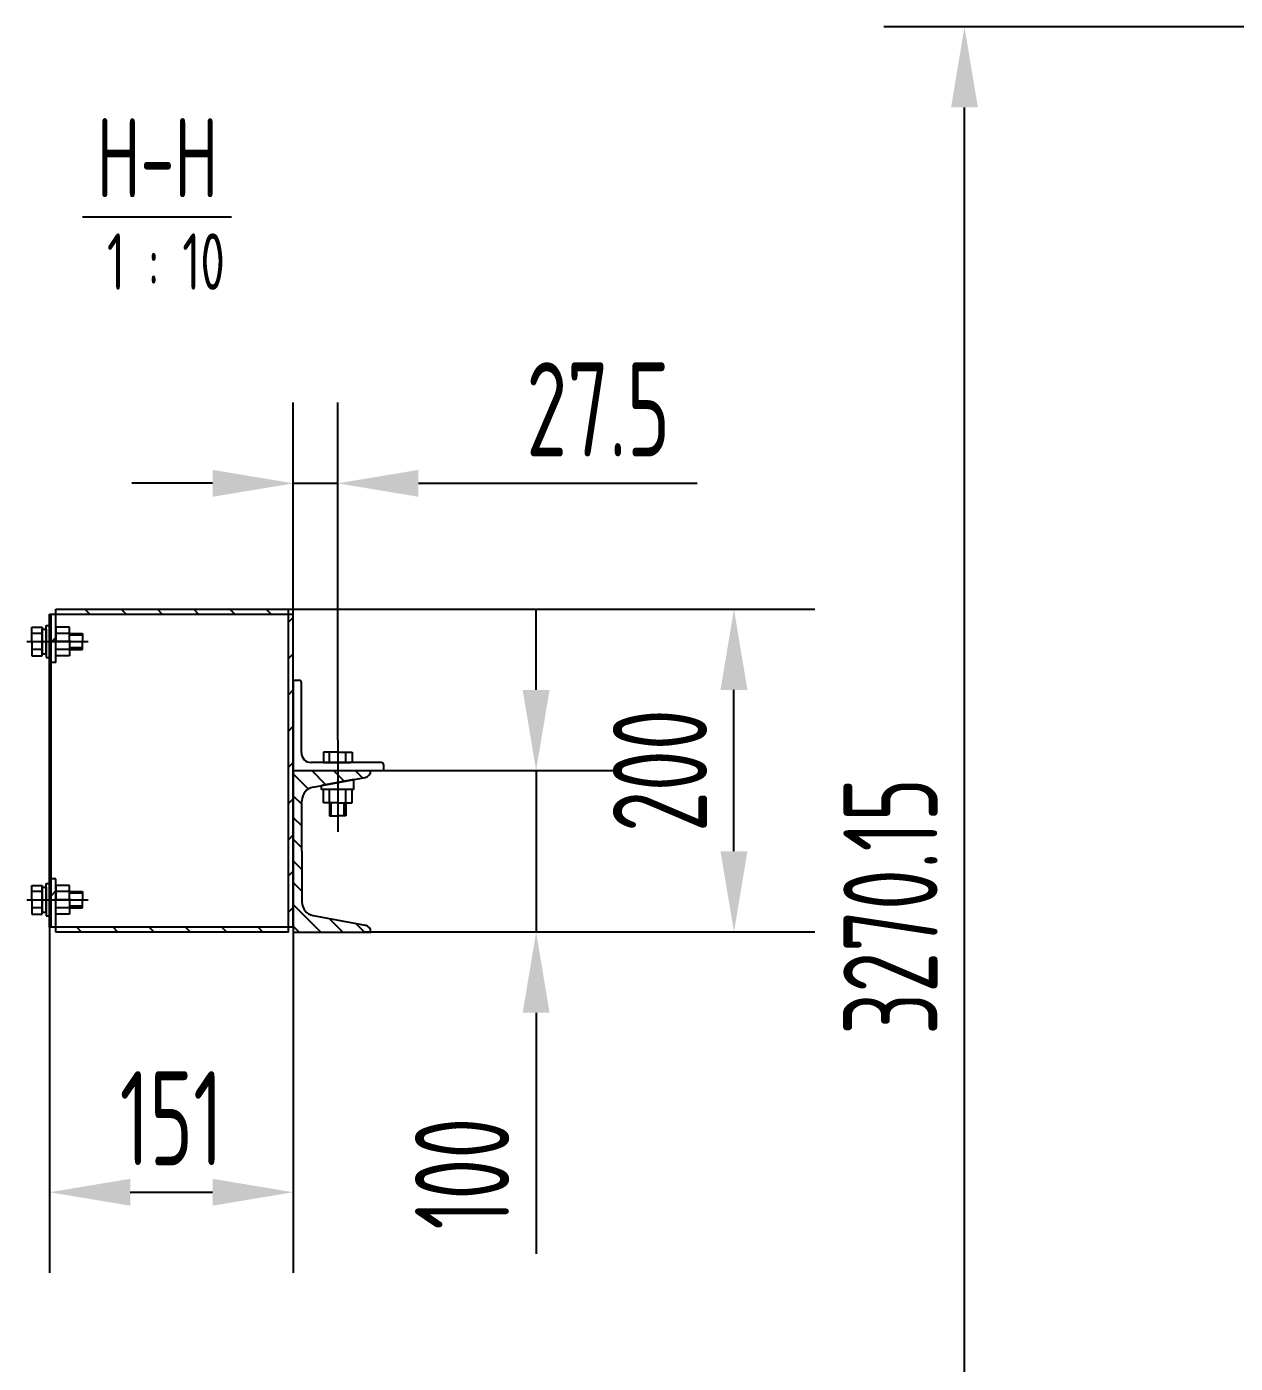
# Model space of a CAD drawing. Header units: millimetres. Extents: x 1934 to 22934, y 25951 to 41379.
# Drawn here: x 16388 to 18633, y 34363 to 36848 of the extents above; entities that cross this region are included whole.
import ezdxf
from ezdxf.enums import TextEntityAlignment as Align

# ---------------------------------------------------------------- set-up
doc = ezdxf.new("R2010")
doc.units = ezdxf.units.MM
doc.header["$LTSCALE"] = 500
for name, pattern in [('F', [0.75, 0.5, -0.25]), ('G', [2, 1.25, -0.25, 0.25, -0.25]), ('K', [2.5, 1.25, -0.25, 0.25, -0.25, 0.25, -0.25])]:
    doc.linetypes.add(name, pattern=pattern)
for name, color, linetype in [('01', 7, 'Continuous'), ('02', 1, 'Continuous'), ('04', 2, 'F'), ('05', 4, 'G'), ('07', 6, 'K'), ('08', 1, 'Continuous'), ('11', 3, 'Continuous')]:
    doc.layers.add(name, color=color, linetype=linetype)
doc.styles.get("Standard").update_dxf_attribs({"font": 'isocp', "width": 0.707, "bigfont": 'intecad.shx'})
doc.dimstyles.new('INTE', dxfattribs={"dimscale": 50, "dimtxt": 3.5, "dimasz": 3, "dimexe": 3, "dimexo": 0, "dimgap": 1, "dimtad": 1, "dimdsep": 46, "dimtxsty": 'Standard', "dimcen": 0, "dimclrd": 1, "dimclre": 1, "dimclrt": 3, "dimadec": 0, "dimazin": 0, "dimtfac": 1, "dimtmove": 0, "dimatfit": 0, "dimfxl": 1, "dimarcsym": 0})
pattern_1 = [(45, (-32133.25, 11451.74), (-33.67596, 33.67596), [])]

# ---------------------------------------------------------------- blocks, each defined once
blk = doc.blocks.new('*D887')
at = {"layer": '08', "color": 1, "lineweight": -2, "ltscale": 1.25}
for p, q in [((18863.7, 36847.5), (17979.6, 36847.5)), ((18129.6, 33727.4), (18129.6, 36697.5)), ((19190.9, 33577.4), (17979.6, 33577.4))]:
    blk.add_line(p, q, dxfattribs=at)
at = {"layer": '08', "color": 1, "ltscale": 1.25}
for points in [[(18104.6, 36697.5), (18154.6, 36697.5), (18129.6, 36847.5)], [(18104.6, 33727.4), (18154.6, 33727.4), (18129.6, 33577.4)]]:
    blk.add_solid(points, dxfattribs=at)
at = {"layer": 'Defpoints', "color": 0, "ltscale": 1.25}
for p in [(18129.6, 36847.5), (18863.7, 36847.5), (19190.9, 33577.4)]:
    blk.add_point(p, dxfattribs=at)
at = {"layer": '08', "color": 3, "ltscale": 1.25, "insert": (17992.1, 35212.5), "char_height": 175, "attachment_point": 5, "rotation": 90}
blk.add_mtext('3270.15', dxfattribs=at)
blk = doc.blocks.new('*D948')
at = {"layer": '08', "color": 1, "lineweight": -2, "ltscale": 1.25}
for p, q in [((17333.8, 35615), (17333.8, 35765)), ((17050.7, 35465), (17483.8, 35465)), ((17333.8, 35465), (17333.8, 35165)), ((17014, 35165), (17483.8, 35165)), ((17333.8, 35015), (17333.8, 34566.9))]:
    blk.add_line(p, q, dxfattribs=at)
at = {"layer": '08', "color": 1, "ltscale": 1.25}
for points in [[(17308.8, 35615), (17358.8, 35615), (17333.8, 35465)], [(17308.8, 35015), (17358.8, 35015), (17333.8, 35165)]]:
    blk.add_solid(points, dxfattribs=at)
at = {"layer": 'Defpoints', "color": 0, "ltscale": 1.25}
for p in [(17050.7, 35465), (17014, 35165), (17333.8, 35165)]:
    blk.add_point(p, dxfattribs=at)
at = {"layer": '08', "color": 3, "ltscale": 1.25, "insert": (17196.3, 34715.9), "char_height": 175, "attachment_point": 5, "rotation": 90}
blk.add_mtext('100', dxfattribs=at)
blk = doc.blocks.new('*D949')
at = {"layer": '08', "color": 1, "lineweight": -2, "ltscale": 1.25}
for p, q in [((16873.7, 35765), (17851.4, 35765)), ((17701.4, 35315), (17701.4, 35615)), ((17070.4, 35165), (17851.4, 35165))]:
    blk.add_line(p, q, dxfattribs=at)
at = {"layer": '08', "color": 1, "ltscale": 1.25}
for points in [[(17676.4, 35615), (17726.4, 35615), (17701.4, 35765)], [(17676.4, 35315), (17726.4, 35315), (17701.4, 35165)]]:
    blk.add_solid(points, dxfattribs=at)
at = {"layer": 'Defpoints', "color": 0, "ltscale": 1.25}
for p in [(16873.7, 35765), (17701.4, 35765), (17070.4, 35165)]:
    blk.add_point(p, dxfattribs=at)
at = {"layer": '08', "color": 3, "ltscale": 1.25, "insert": (17563.9, 35465), "char_height": 175, "attachment_point": 5, "rotation": 90}
blk.add_mtext('200', dxfattribs=at)
blk = doc.blocks.new('*D950')
at = {"layer": '08', "color": 1, "lineweight": -2, "ltscale": 1.25}
for p, q in [((16429.7, 35174), (16429.7, 34531.3)), ((16882.7, 35165), (16882.7, 34531.3)), ((16579.7, 34681.3), (16732.7, 34681.3))]:
    blk.add_line(p, q, dxfattribs=at)
at = {"layer": '08', "color": 1, "ltscale": 1.25}
for points in [[(16579.7, 34706.3), (16579.7, 34656.3), (16429.7, 34681.3)], [(16732.7, 34706.3), (16732.7, 34656.3), (16882.7, 34681.3)]]:
    blk.add_solid(points, dxfattribs=at)
at = {"layer": 'Defpoints', "color": 0, "ltscale": 1.25}
for p in [(16429.7, 35174), (16882.7, 35165), (16882.7, 34681.3)]:
    blk.add_point(p, dxfattribs=at)
at = {"layer": '08', "color": 3, "ltscale": 1.25, "insert": (16656.2, 34818.8), "char_height": 175, "attachment_point": 5}
blk.add_mtext('151', dxfattribs=at)
blk = doc.blocks.new('*D951')
at = {"layer": '08', "color": 1, "lineweight": -2, "ltscale": 1.25}
for p, q in [((16882.7, 35700.7), (16882.7, 36148.9)), ((16965.2, 35522.2), (16965.2, 36148.9)), ((16732.7, 35998.9), (16582.7, 35998.9)), ((16882.7, 35998.9), (16965.2, 35998.9)), ((17115.2, 35998.9), (17633.3, 35998.9))]:
    blk.add_line(p, q, dxfattribs=at)
at = {"layer": '08', "color": 1, "ltscale": 1.25}
for points in [[(16732.7, 36023.9), (16732.7, 35973.9), (16882.7, 35998.9)], [(17115.2, 36023.9), (17115.2, 35973.9), (16965.2, 35998.9)]]:
    blk.add_solid(points, dxfattribs=at)
at = {"layer": 'Defpoints', "color": 0, "ltscale": 1.25}
for p in [(16965.2, 35998.9), (16882.7, 35700.7), (16965.2, 35522.2)]:
    blk.add_point(p, dxfattribs=at)
at = {"layer": '08', "color": 3, "ltscale": 1.25, "insert": (17449.3, 36136.4), "char_height": 175, "attachment_point": 5}
blk.add_mtext('27.5', dxfattribs=at)

msp = doc.modelspace()

# ---------------------------------------------------------------- hatches: boundary and pattern name
at = {"layer": '02', "linetype": 'Continuous', "ltscale": 1.25}
h = msp.add_hatch(dxfattribs=at)
h.set_pattern_fill('LINE', color=1, scale=15, angle=45, style=0)
h.set_pattern_definition(pattern_1)
h.paths.add_polyline_path([(16432.72, 35704.972), (16441.72, 35704.972), (16441.72, 35755.972), (16432.72, 35755.972)])
h.paths.add_polyline_path([(16432.72, 35173.972), (16441.72, 35173.972), (16441.72, 35224.972), (16432.72, 35224.972)])
h.paths.add_polyline_path([(16432.72, 35665.972), (16441.72, 35665.972), (16441.72, 35704.972), (16432.72, 35704.972)])
h.paths.add_polyline_path([(16441.72, 35263.972), (16432.72, 35263.972), (16432.72, 35224.972), (16441.72, 35224.972)])
h = msp.add_hatch(dxfattribs=at)
h.set_pattern_fill('LINE', color=1, scale=15, angle=135, style=0)
h.set_pattern_definition([(135, (-32133.25, 11451.74), (-33.67596, -33.67596), [])])
h.paths.add_polyline_path([(16441.72, 35764.972), (16441.72, 35755.972), (16873.72, 35755.972), (16873.72, 35764.972)])
h.paths.add_polyline_path([(16441.72, 35173.972), (16441.72, 35164.972), (16873.72, 35164.972), (16873.72, 35173.972)])
h = msp.add_hatch(dxfattribs=at)
h.set_pattern_fill('LINE', color=1, scale=15, angle=45, style=0)
h.set_pattern_definition(pattern_1)
h.paths.add_polyline_path([(16882.72, 35755.972), (16873.72, 35755.972), (16873.72, 35173.972), (16882.72, 35173.972)])
h = msp.add_hatch(dxfattribs=at)
h.set_pattern_fill('LINE', color=1, scale=9, angle=135, style=0)
h.set_pattern_definition([(135, (-32133.25, 11451.74), (-20.205576, -20.205576), [])])
h.paths.add_polyline_path([(16882.72, 35173.972), (16882.72, 35164.972), (17026.72, 35164.972, 0.36048732), (17016.338, 35177.5), (16919.383, 35195.83, -0.36048732), (16898.62, 35220.886), (16898.62, 35314.972), (16898.62, 35409.058, -0.36048732), (16919.383, 35434.114), (16965.22, 35442.78), (16965.22, 35464.972), (16882.72, 35464.972)])
h.paths.add_polyline_path([(16965.22, 35442.78), (16995.12, 35448.433), (17016.338, 35452.444, 0.36048732), (17026.72, 35464.972), (16965.22, 35464.972)])

# ---------------------------------------------------------------- linework, layer by layer
at = {"layer": '01', "ltscale": 1.25}
for p, q in [((16491.167, 36494.437), (16767.93, 36494.437)), ((16396.72, 35704.972), (16396.72, 35731.627)), ((16396.72, 35731.627), (16415.92, 35731.627)), ((16415.92, 35731.627), (16415.92, 35704.972)), ((16415.92, 35728.072), (16423.72, 35728.072)), ((16415.92, 35704.972), (16415.92, 35728.072)), ((16423.72, 35734.972), (16429.72, 35734.972)), ((16423.72, 35704.972), (16423.72, 35734.972)), ((16423.72, 35728.072), (16423.72, 35704.972)), ((16429.72, 35734.972), (16429.72, 35704.972)), ((16415.92, 35719.972), (16396.72, 35719.972)), ((16396.72, 35704.972), (16396.72, 35678.317)), ((16415.92, 35704.972), (16415.92, 35681.872)), ((16415.92, 35678.317), (16415.92, 35704.972)), ((16423.72, 35704.972), (16423.72, 35674.972)), ((16423.72, 35681.872), (16423.72, 35704.972)), ((16429.72, 35674.972), (16429.72, 35704.972)), ((16415.92, 35689.972), (16396.72, 35689.972)), ((16396.72, 35678.317), (16415.92, 35678.317)), ((16415.92, 35681.872), (16423.72, 35681.872)), ((16423.72, 35674.972), (16429.72, 35674.972)), ((16441.72, 35665.972), (16432.72, 35665.972)), ((16396.72, 35224.972), (16396.72, 35251.627)), ((16396.72, 35251.627), (16415.92, 35251.627)), ((16415.92, 35251.627), (16415.92, 35224.972)), ((16423.72, 35254.972), (16429.72, 35254.972)), ((16423.72, 35224.972), (16423.72, 35254.972)), ((16429.72, 35254.972), (16429.72, 35224.972)), ((16415.92, 35239.972), (16396.72, 35239.972)), ((16396.72, 35224.972), (16396.72, 35198.317)), ((16415.92, 35248.072), (16423.72, 35248.072)), ((16415.92, 35224.972), (16415.92, 35248.072)), ((16415.92, 35224.972), (16415.92, 35201.872)), ((16415.92, 35198.317), (16415.92, 35224.972)), ((16423.72, 35248.072), (16423.72, 35224.972)), ((16423.72, 35224.972), (16423.72, 35194.972)), ((16423.72, 35201.872), (16423.72, 35224.972)), ((16429.72, 35194.972), (16429.72, 35224.972)), ((16415.92, 35209.972), (16396.72, 35209.972)), ((16415.92, 35201.872), (16423.72, 35201.872)), ((16396.72, 35198.317), (16415.92, 35198.317)), ((16423.72, 35194.972), (16429.72, 35194.972))]:
    msp.add_line(p, q, dxfattribs=at)
at = {"layer": '01', "color": 7, "linetype": 'Continuous', "ltscale": 1.25}
for p, q in [((16429.72, 35173.972), (16429.72, 35755.972)), ((16429.72, 35755.972), (16882.72, 35755.972)), ((16432.72, 35173.972), (16432.72, 35755.972)), ((16441.72, 35665.972), (16441.72, 35764.972)), ((16441.72, 35764.972), (16873.72, 35764.972)), ((16873.72, 35164.972), (16873.72, 35764.972)), ((16882.72, 35173.972), (16882.72, 35755.972)), ((16441.72, 35731.627), (16441.72, 35704.972)), ((16466.92, 35731.627), (16441.72, 35731.627)), ((16466.92, 35704.972), (16466.92, 35731.627)), ((16470.075, 35704.972), (16438.565, 35704.972)), ((16466.92, 35719.972), (16441.72, 35719.972)), ((16441.72, 35678.317), (16441.72, 35704.972)), ((16466.92, 35719.972), (16490.92, 35719.972)), ((16466.92, 35704.972), (16466.92, 35678.317)), ((16490.92, 35719.972), (16490.92, 35704.972)), ((16490.92, 35689.972), (16490.92, 35704.972)), ((16466.92, 35689.972), (16441.72, 35689.972)), ((16466.92, 35678.317), (16441.72, 35678.317)), ((16466.92, 35689.972), (16490.92, 35689.972)), ((16882.72, 35632.972), (16882.72, 35464.972)), ((16882.72, 35632.972), (16892.77, 35632.972)), ((16897.72, 35497.972), (16897.72, 35628.045)), ((16965.22, 35499.172), (16938.565, 35499.172)), ((16938.565, 35499.172), (16938.565, 35479.972)), ((16950.22, 35479.972), (16950.22, 35499.172)), ((16965.22, 35499.172), (16991.875, 35499.172)), ((16980.22, 35479.972), (16980.22, 35499.172)), ((16991.875, 35499.172), (16991.875, 35479.972)), ((17045.77, 35479.972), (16915.681, 35479.972)), ((16938.565, 35479.972), (16965.22, 35479.972)), ((16965.22, 35479.972), (16942.12, 35479.972)), ((16965.22, 35479.972), (16988.32, 35479.972)), ((16991.875, 35479.972), (16965.22, 35479.972)), ((17050.72, 35464.972), (17050.72, 35475.022)), ((16882.72, 35464.972), (17050.72, 35464.972)), ((16882.72, 35464.972), (17026.72, 35464.972)), ((16995.12, 35448.433), (16935.319, 35437.127)), ((16995.12, 35430.007), (16995.12, 35448.433)), ((16935.319, 35430.007), (16935.319, 35437.127)), ((16995.12, 35430.007), (16935.319, 35430.007)), ((16938.565, 35404.807), (16938.565, 35430.007)), ((16950.22, 35404.807), (16950.22, 35430.007)), ((16980.22, 35404.807), (16980.22, 35430.007)), ((16991.875, 35404.807), (16991.875, 35430.007)), ((16898.62, 35314.972), (16898.62, 35409.058)), ((16965.22, 35404.807), (16938.565, 35404.807)), ((16950.22, 35404.807), (16950.22, 35380.807)), ((16965.22, 35404.807), (16991.875, 35404.807)), ((16980.22, 35404.807), (16980.22, 35380.807)), ((16950.22, 35380.807), (16965.22, 35380.807)), ((16980.22, 35380.807), (16965.22, 35380.807)), ((16882.72, 35314.972), (16882.72, 35164.972)), ((16898.62, 35314.972), (16898.62, 35220.886)), ((16441.72, 35263.972), (16432.72, 35263.972)), ((16441.72, 35164.972), (16441.72, 35263.972)), ((16441.72, 35251.627), (16441.72, 35224.972)), ((16466.92, 35251.627), (16441.72, 35251.627)), ((16466.92, 35224.972), (16466.92, 35251.627)), ((16470.075, 35224.972), (16438.565, 35224.972)), ((16466.92, 35239.972), (16441.72, 35239.972)), ((16441.72, 35198.317), (16441.72, 35224.972)), ((16466.92, 35239.972), (16490.92, 35239.972)), ((16466.92, 35224.972), (16466.92, 35198.317)), ((16490.92, 35239.972), (16490.92, 35224.972)), ((16490.92, 35209.972), (16490.92, 35224.972)), ((16466.92, 35209.972), (16441.72, 35209.972)), ((16466.92, 35209.972), (16490.92, 35209.972)), ((16466.92, 35198.317), (16441.72, 35198.317)), ((16919.383, 35195.83), (17016.338, 35177.5)), ((16882.72, 35173.972), (16429.72, 35173.972)), ((16873.72, 35164.972), (16441.72, 35164.972)), ((16882.72, 35164.972), (17026.72, 35164.972))]:
    msp.add_line(p, q, dxfattribs=at)
for centre, radius, start, end in [((16892.77, 35628.022), 4.95, 0.262129, 90), ((16915.72, 35497.972), 18, 180, 269.878223), ((17045.77, 35475.022), 4.95, 0, 90), ((17013.97, 35464.972), 12.75, 280.705638, 360), ((16924.12, 35409.058), 25.5, 100.705638, 180), ((16924.12, 35220.886), 25.5, 180, 259.294362), ((17013.97, 35164.972), 12.75, 0, 79.294362)]:
    msp.add_arc(centre, radius, start, end, dxfattribs=at)
at = {"layer": '02', "color": 1, "linetype": 'Continuous', "ltscale": 1.25}
for p, q in [((16953.22, 35380.807), (16953.22, 35404.807)), ((16977.22, 35380.807), (16977.22, 35404.807))]:
    msp.add_line(p, q, dxfattribs=at)
at = {"layer": '04', "color": 2, "linetype": 'F', "ltscale": 1.25}
for p, q in [((16490.92, 35716.972), (16466.92, 35716.972)), ((16490.92, 35692.972), (16466.92, 35692.972)), ((16882.72, 35464.972), (16882.72, 35164.972)), ((16882.72, 35464.972), (16882.72, 35164.972)), ((16882.72, 35314.972), (16882.72, 35464.972)), ((16490.92, 35236.972), (16466.92, 35236.972)), ((16490.92, 35212.972), (16466.92, 35212.972))]:
    msp.add_line(p, q, dxfattribs=at)
at = {"layer": '05', "ltscale": 1.25}
for p, q in [((16387.525, 35704.972), (16501.566, 35704.972)), ((16387.525, 35224.972), (16501.566, 35224.972))]:
    msp.add_line(p, q, dxfattribs=at)
at = {"layer": '05', "color": 142, "linetype": 'G', "ltscale": 1.25}
msp.add_line((16965.22, 35522.167), (16965.22, 35351.132), dxfattribs=at)
at = {"layer": '07', "color": 6, "linetype": 'K', "ltscale": 1.25}
msp.add_line((16919.383, 35434.114), (17016.338, 35452.444), dxfattribs=at)

# ---------------------------------------------------------------- texts
at = {"layer": '11', "ltscale": 1.25, "width": 0.707}
msp.add_text('H-H', height=147, dxfattribs=at).set_placement((16517.703, 36486.663), align=Align.BOTTOM_LEFT)
at = {"layer": '11', "color": 3, "linetype": 'Continuous', "ltscale": 1.25, "insert": (16536.687, 36463.496), "char_height": 105, "width": 222.13867, "attachment_point": 1}
msp.add_mtext('1 : 10', dxfattribs=at)

# ---------------------------------------------------------------- dimensions: what is measured, and where the dimension line sits
at = {"layer": '08', "ltscale": 1.25}
dim = msp.add_linear_dim(base=(18129.587, 36847.539), p1=(19190.933, 33577.385), p2=(18863.708, 36847.539), angle=90, dimstyle='INTE', dxfattribs=at)
dim.commit()
dim.dimension.update_dxf_attribs({"geometry": '*D887', "text_midpoint": (17992.07, 35212.462)})
dim = msp.add_linear_dim(base=(16965.22, 35998.904), p1=(16882.72, 35700.661), p2=(16965.22, 35522.167), text='27.5', dimstyle='INTE', dxfattribs=at)
dim.commit()
dim.dimension.update_dxf_attribs({"geometry": '*D951', "text_midpoint": (17449.264, 36136.421)})
for base, p1, p2, text, picture, middle in [((17701.428, 35764.972), (17070.433, 35164.972), (16873.72, 35764.972), '200', '*D949', (17563.911, 35464.972)), ((17333.845, 35164.972), (17050.72, 35464.972), (17013.97, 35164.972), '100', '*D948', (17196.345, 34715.943))]:
    dim = msp.add_linear_dim(base=base, p1=p1, p2=p2, angle=90, text=text, dimstyle='INTE', override={"dimgap": 1, "dimdec": 2, "dimzin": 8, "dimpost": '<>', "dimtol": 0, "dimlim": 0, "dimtp": 0, "dimtm": 0, "dimtfac": 0.7}, dxfattribs=at)
    dim.commit()
    dim.dimension.update_dxf_attribs({"geometry": picture, "text_midpoint": middle})
dim = msp.add_linear_dim(base=(16882.72, 34681.314), p1=(16429.72, 35173.972), p2=(16882.72, 35164.972), text='151', dimstyle='INTE', override={"dimgap": 1, "dimdec": 2, "dimzin": 8, "dimpost": '<>', "dimtol": 0, "dimlim": 0, "dimtp": 0, "dimtm": 0, "dimtfac": 0.7}, dxfattribs=at)
dim.commit()
dim.dimension.update_dxf_attribs({"geometry": '*D950', "text_midpoint": (16656.22, 34681.314), "dimtype": 160})

doc.saveas('drawing.dxf')
